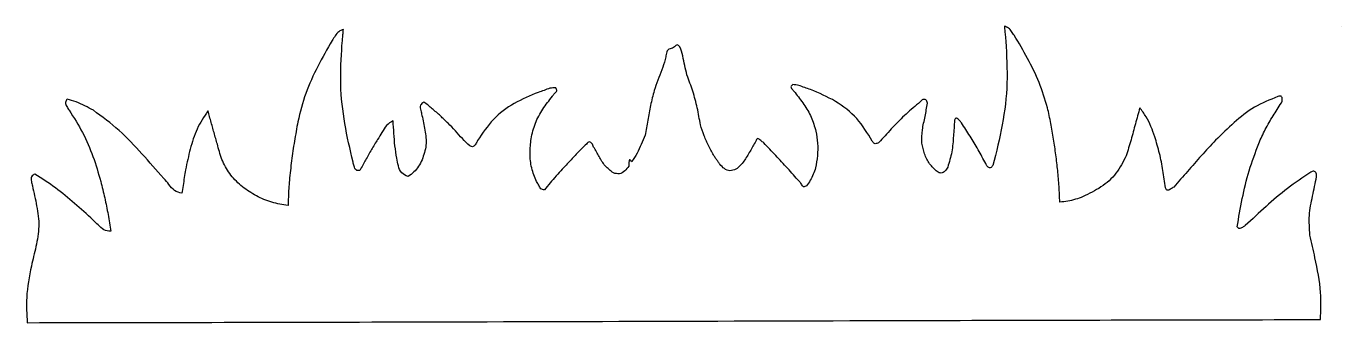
# Model space of a CAD drawing. Extents: x 0.2 to 76.2, y 308 to 325.1.
import ezdxf

# ---------------------------------------------------------------- set-up
doc = ezdxf.new("R2010")
doc.units = 0
doc.layers.get('0').update_dxf_attribs({"linetype": 'CONTINUOUS'})

msp = doc.modelspace()

# ---------------------------------------------------------------- linework, layer by layer
at = {"color": 7}
msp.add_lwpolyline([(76.2, 325.12), (76.2, 325.12)], dxfattribs=at)
for points, knots in [([(18.545358, 324.940865), (18.447257, 324.905527), (18.246303, 324.833137), (18.066723, 324.561844), (17.94983, 324.387583), (17.891816, 324.301098)], [0, 0, 0, 0, 0.304805, 0.624376, 0.939238, 0.939238, 0.939238, 0.939238]), ([(18.46072, 324.03338), (18.470032, 324.133972), (18.488685, 324.335461), (18.517459, 324.637904), (18.536055, 324.839834), (18.545358, 324.940865)], [0, 0, 0, 0, 0.303069, 0.607049, 0.911424, 0.911424, 0.911424, 0.911424]), ([(57.291676, 324.60228), (57.240997, 324.674541), (57.13889, 324.82013), (56.974422, 325.041644), (56.801308, 325.094295), (56.716789, 325.12)], [0, 0, 0, 0, 0.26687, 0.537682, 0.796032, 0.796032, 0.796032, 0.796032]), ([(56.716789, 325.12), (56.726517, 325.023064), (56.745956, 324.829365), (56.773862, 324.53865), (56.792253, 324.344892), (56.801456, 324.247947)], [0, 0, 0, 0, 0.29227, 0.584012, 0.876155, 0.876155, 0.876155, 0.876155]), ([(59.206836, 320.417218), (59.056811, 320.908392), (58.756679, 321.891016), (58.072276, 323.275637), (57.551909, 324.16001), (57.291676, 324.60228)], [0, 0, 0, 0, 1.538401, 3.077663, 4.617509, 4.617509, 4.617509, 4.617509]), ([(17.891816, 324.301098), (17.610154, 323.806882), (17.047034, 322.818811), (16.320497, 321.265853), (16.047806, 320.15933), (15.911491, 319.606196)], [0, 0, 0, 0, 1.707276, 3.413304, 5.118546, 5.118546, 5.118546, 5.118546]), ([(19.098514, 317.283338), (18.926642, 318.021063), (18.58306, 319.495819), (18.329083, 321.763515), (18.416836, 323.276669), (18.46072, 324.03338)], [0, 0, 0, 0, 2.272029, 4.541921, 6.812618, 6.812618, 6.812618, 6.812618]), ([(37.98062, 323.942829), (37.924811, 323.995893), (37.816186, 324.099176), (37.666778, 323.947486), (37.514734, 323.834317), (37.243504, 323.805836), (37.187339, 323.484406), (37.146461, 323.301741), (37.126051, 323.210541)], [0, 0, 0, 0, 0.196553, 0.382563, 0.521951, 0.790497, 1.080571, 1.369803, 1.369803, 1.369803, 1.369803]), ([(38.385891, 322.308962), (38.343005, 322.491542), (38.257241, 322.856669), (38.152187, 323.408956), (38.037686, 323.765252), (37.98062, 323.942829)], [0, 0, 0, 0, 0.562711, 1.125319, 1.684327, 1.684327, 1.684327, 1.684327]), ([(56.801456, 324.247947), (56.84551, 323.443148), (56.933629, 321.83337), (56.647196, 319.422416), (56.251256, 317.861203), (56.053284, 317.08059)], [0, 0, 0, 0, 2.414568, 4.829677, 7.244828, 7.244828, 7.244828, 7.244828]), ([(37.126051, 323.210541), (37.067812, 323.005999), (36.9512, 322.596443), (36.681989, 322.016204), (36.558047, 321.608892), (36.496131, 321.405419)], [0, 0, 0, 0, 0.637096, 1.275661, 1.913078, 1.913078, 1.913078, 1.913078]), ([(39.16172, 319.429017), (39.106588, 319.756948), (38.996388, 320.412423), (38.737229, 321.376741), (38.502991, 321.998257), (38.385891, 322.308962)], [0, 0, 0, 0, 0.997264, 1.993357, 2.989111, 2.989111, 2.989111, 2.989111]), ([(30.816973, 321.560924), (30.699139, 321.562795), (30.460296, 321.566588), (30.13558, 321.408328), (29.908577, 321.338095), (29.795329, 321.303057)], [0, 0, 0, 0, 0.348535, 0.706456, 1.062779, 1.062779, 1.062779, 1.062779]), ([(30.614338, 321.076687), (30.651756, 321.130362), (30.727607, 321.239166), (30.906161, 321.381597), (30.84441, 321.505758), (30.816973, 321.560924)], [0, 0, 0, 0, 0.20225, 0.409977, 0.576072, 0.576072, 0.576072, 0.576072]), ([(36.496131, 321.405419), (36.418799, 321.122764), (36.264202, 320.557693), (36.122778, 319.691367), (36.016017, 319.117177), (35.962731, 318.830593)], [0, 0, 0, 0, 0.878487, 1.756228, 2.630847, 2.630847, 2.630847, 2.630847]), ([(44.49826, 321.751875), (44.447227, 321.712393), (44.332096, 321.62332), (44.500554, 321.440471), (44.584481, 321.342031), (44.626107, 321.293208)], [0, 0, 0, 0, 0.165277, 0.372867, 0.577143, 0.577143, 0.577143, 0.577143]), ([(45.52188, 321.46446), (45.408616, 321.500913), (45.181725, 321.573935), (44.853558, 321.720424), (44.615973, 321.741455), (44.49826, 321.751875)], [0, 0, 0, 0, 0.357299, 0.715743, 1.067735, 1.067735, 1.067735, 1.067735]), ([(49.088887, 318.488088), (48.813158, 318.941365), (48.261052, 319.848986), (46.987487, 320.851653), (46.010478, 321.260165), (45.52188, 321.46446)], [0, 0, 0, 0, 1.58186, 3.167443, 4.753635, 4.753635, 4.753635, 4.753635]), ([(2.582689, 320.921154), (2.539915, 320.854461), (2.44954, 320.713549), (2.566719, 320.474261), (2.658837, 320.341591), (2.704736, 320.275486)], [0, 0, 0, 0, 0.223046, 0.47126, 0.717759, 0.717759, 0.717759, 0.717759]), ([(4.100407, 320.269588), (3.938697, 320.358259), (3.615151, 320.53567), (3.114092, 320.772414), (2.759338, 320.87171), (2.582689, 320.921154)], [0, 0, 0, 0, 0.553489, 1.10741, 1.656807, 1.656807, 1.656807, 1.656807]), ([(23.191047, 320.753825), (23.111801, 320.695564), (22.946883, 320.574319), (23.012895, 320.257206), (23.056865, 320.071271), (23.078863, 319.97825)], [0, 0, 0, 0, 0.271969, 0.565994, 0.860362, 0.860362, 0.860362, 0.860362]), ([(24.590671, 319.519582), (24.442556, 319.664662), (24.146251, 319.954896), (23.675928, 320.363034), (23.352748, 320.623502), (23.191047, 320.753825)], [0, 0, 0, 0, 0.621875, 1.244067, 1.867111, 1.867111, 1.867111, 1.867111]), ([(29.795329, 321.303057), (29.324794, 321.110591), (28.383761, 320.725672), (27.141816, 319.794607), (26.572036, 318.949459), (26.287532, 318.527458)], [0, 0, 0, 0, 1.522913, 3.045709, 4.564377, 4.564377, 4.564377, 4.564377]), ([(29.382156, 318.62982), (29.451407, 318.930662), (29.590008, 319.532778), (30.043235, 320.349857), (30.423867, 320.834278), (30.614338, 321.076687)], [0, 0, 0, 0, 0.922209, 1.845742, 2.770782, 2.770782, 2.770782, 2.770782]), ([(44.626107, 321.293208), (44.801455, 321.070107), (45.151969, 320.624137), (45.59046, 319.886399), (45.753403, 319.341302), (45.834864, 319.068789)], [0, 0, 0, 0, 0.851549, 1.702214, 2.552663, 2.552663, 2.552663, 2.552663]), ([(51.854664, 320.753825), (51.578608, 320.524655), (51.026826, 320.066591), (50.273605, 319.298142), (49.794747, 318.76591), (49.5554, 318.499885)], [0, 0, 0, 0, 1.075697, 2.150104, 3.223778, 3.223778, 3.223778, 3.223778]), ([(52.269813, 320.688885), (52.254553, 320.764545), (52.226542, 320.903422), (51.984958, 320.909951), (51.90094, 320.809276), (51.854664, 320.753825)], [0, 0, 0, 0, 0.204793, 0.375908, 0.585713, 0.585713, 0.585713, 0.585713]), ([(51.954853, 318.368003), (51.95428, 318.629427), (51.953132, 319.153583), (52.153437, 319.914905), (52.231068, 320.431202), (52.269813, 320.688885)], [0, 0, 0, 0, 0.780835, 1.565577, 2.347499, 2.347499, 2.347499, 2.347499]), ([(72.506276, 321.060939), (72.047723, 320.877159), (71.129869, 320.509299), (69.964338, 319.577956), (69.265255, 318.885588), (68.915562, 318.539255)], [0, 0, 0, 0, 1.474506, 2.951418, 4.429607, 4.429607, 4.429607, 4.429607]), ([(71.409842, 318.352255), (71.530822, 318.625549), (71.772921, 319.172456), (72.228023, 319.946734), (72.55388, 320.448044), (72.716813, 320.698707)], [0, 0, 0, 0, 0.895937, 1.792912, 2.689947, 2.689947, 2.689947, 2.689947]), ([(72.716813, 320.698707), (72.744302, 320.762739), (72.796621, 320.884616), (72.723542, 321.134749), (72.5791, 321.085679), (72.506276, 321.060939)], [0, 0, 0, 0, 0.212125, 0.403746, 0.598599, 0.598599, 0.598599, 0.598599]), ([(2.704736, 320.275486), (2.973331, 319.850724), (3.510256, 319.001619), (4.108486, 317.612588), (4.385238, 316.647779), (4.523655, 316.16523)], [0, 0, 0, 0, 1.505985, 3.010485, 4.515888, 4.515888, 4.515888, 4.515888]), ([(8.163419, 316.340434), (7.748051, 316.813783), (6.91737, 317.760422), (5.626263, 319.149417), (4.608808, 319.896357), (4.100407, 320.269588)], [0, 0, 0, 0, 1.890502, 3.780763, 5.668604, 5.668604, 5.668604, 5.668604]), ([(10.718546, 320.242015), (10.49428, 319.899526), (10.045285, 319.213841), (9.679878, 318.034085), (9.507493, 317.236974), (9.421312, 316.838471)], [0, 0, 0, 0, 1.222379, 2.447287, 3.671866, 3.671866, 3.671866, 3.671866]), ([(11.285474, 318.22232), (11.222482, 318.446733), (11.096499, 318.895558), (10.907524, 319.56879), (10.781538, 320.017608), (10.718546, 320.242015)], [0, 0, 0, 0, 0.69926, 1.398513, 2.097755, 2.097755, 2.097755, 2.097755]), ([(23.078863, 319.97825), (23.140273, 319.694581), (23.262941, 319.127942), (23.379878, 318.244939), (23.184206, 317.691121), (23.086737, 317.415249)], [0, 0, 0, 0, 0.874261, 1.746367, 2.61196, 2.61196, 2.61196, 2.61196]), ([(54.240289, 319.553054), (54.197863, 319.602417), (54.112808, 319.701381), (53.911797, 319.891347), (53.859519, 319.757301), (53.838969, 319.704607)], [0, 0, 0, 0, 0.214539, 0.430108, 0.569739, 0.569739, 0.569739, 0.569739]), ([(59.693104, 317.696737), (59.64799, 318.000454), (59.557709, 318.608234), (59.410222, 319.518251), (59.274602, 320.117691), (59.206836, 320.417218)], [0, 0, 0, 0, 0.92121, 1.843471, 2.764544, 2.764544, 2.764544, 2.764544]), ([(64.541682, 320.421169), (64.455359, 320.113069), (64.282646, 319.496634), (64.039802, 318.56713), (63.849468, 317.955414), (63.754282, 317.649493)], [0, 0, 0, 0, 0.959907, 1.920541, 2.881568, 2.881568, 2.881568, 2.881568]), ([(65.405847, 318.743979), (65.336462, 318.943121), (65.197753, 319.341234), (64.915145, 319.91028), (64.666173, 320.250868), (64.541682, 320.421169)], [0, 0, 0, 0, 0.632463, 1.264381, 1.896352, 1.896352, 1.896352, 1.896352]), ([(15.911491, 319.606196), (15.843678, 319.233007), (15.708077, 318.486776), (15.542907, 317.361001), (15.461851, 316.607106), (15.421328, 316.230198)], [0, 0, 0, 0, 1.137862, 2.27527, 3.412439, 3.412439, 3.412439, 3.412439]), ([(21.413498, 319.667213), (21.277472, 319.585059), (21.002419, 319.41894), (20.774274, 318.988877), (20.603262, 318.721887), (20.51781, 318.588475)], [0, 0, 0, 0, 0.467786, 0.945894, 1.423406, 1.423406, 1.423406, 1.423406]), ([(21.62017, 317.497912), (21.583793, 317.73751), (21.511038, 318.216716), (21.45964, 318.94207), (21.428878, 319.42551), (21.413498, 319.667213)], [0, 0, 0, 0, 0.726736, 1.453498, 2.180162, 2.180162, 2.180162, 2.180162]), ([(25.838714, 318.212498), (25.693922, 318.350944), (25.403495, 318.628643), (25.01855, 319.093526), (24.733244, 319.377616), (24.590671, 319.519582)], [0, 0, 0, 0, 0.600506, 1.20451, 1.807838, 1.807838, 1.807838, 1.807838]), ([(39.964642, 317.617997), (39.853389, 317.80827), (39.630565, 318.189359), (39.375648, 318.801988), (39.233038, 319.219982), (39.16172, 319.429017)], [0, 0, 0, 0, 0.660562, 1.323009, 1.985702, 1.985702, 1.985702, 1.985702]), ([(53.838969, 319.704607), (53.818776, 319.39873), (53.778377, 318.786777), (53.712419, 317.8651), (53.535536, 317.276155), (53.447244, 316.982179)], [0, 0, 0, 0, 0.920465, 1.841534, 2.759502, 2.759502, 2.759502, 2.759502]), ([(55.646038, 317.194777), (55.499201, 317.46246), (55.205516, 317.997847), (54.741046, 318.787125), (54.407116, 319.297885), (54.240289, 319.553054)], [0, 0, 0, 0, 0.915931, 1.831934, 2.746424, 2.746424, 2.746424, 2.746424]), ([(20.51781, 318.588475), (20.398893, 318.392088), (20.161169, 317.999494), (19.82257, 317.400029), (19.603664, 316.996803), (19.49419, 316.79515)], [0, 0, 0, 0, 0.688718, 1.376805, 2.065168, 2.065168, 2.065168, 2.065168]), ([(26.287532, 318.527458), (26.258841, 318.460827), (26.202782, 318.330637), (26.054029, 318.123449), (25.909297, 318.183307), (25.838714, 318.212498)], [0, 0, 0, 0, 0.225272, 0.440158, 0.64471, 0.64471, 0.64471, 0.64471]), ([(29.704736, 316.149482), (29.594452, 316.410146), (29.373518, 316.932341), (29.303716, 317.787702), (29.356026, 318.349298), (29.382156, 318.62982)], [0, 0, 0, 0, 0.844391, 1.691593, 2.537137, 2.537137, 2.537137, 2.537137]), ([(32.996293, 318.147531), (32.969321, 318.219151), (32.923949, 318.339631), (32.732015, 318.498293), (32.633855, 318.380954), (32.576911, 318.312885)], [0, 0, 0, 0, 0.234725, 0.394856, 0.616084, 0.616084, 0.616084, 0.616084]), ([(35.962731, 318.830593), (35.891958, 318.654325), (35.750492, 318.301987), (35.519432, 317.779994), (35.313687, 317.460626), (35.210891, 317.301062)], [0, 0, 0, 0, 0.570076, 1.139509, 1.708086, 1.708086, 1.708086, 1.708086]), ([(42.356476, 318.480214), (42.248176, 318.286203), (42.031545, 317.898124), (41.687371, 317.335228), (41.323033, 316.891079), (40.869037, 316.736108), (40.52174, 316.881285), (40.370173, 317.060643), (40.293431, 317.151456)], [0, 0, 0, 0, 0.665768, 1.331732, 1.99009, 2.338997, 2.685192, 3.040254, 3.040254, 3.040254, 3.040254]), ([(42.822989, 318.391625), (42.766712, 318.435077), (42.662412, 318.515609), (42.461449, 318.697103), (42.391296, 318.552158), (42.356476, 318.480214)], [0, 0, 0, 0, 0.229041, 0.424492, 0.617114, 0.617114, 0.617114, 0.617114]), ([(44.864302, 316.169181), (44.643108, 316.420974), (44.200535, 316.924773), (43.508781, 317.655288), (43.051591, 318.146174), (42.822989, 318.391625)], [0, 0, 0, 0, 1.005363, 2.01157, 3.017842, 3.017842, 3.017842, 3.017842]), ([(45.834864, 319.068789), (45.874685, 318.834643), (45.954459, 318.365577), (45.934105, 317.648125), (45.852146, 317.179248), (45.811158, 316.944756)], [0, 0, 0, 0, 0.711193, 1.424736, 2.138602, 2.138602, 2.138602, 2.138602]), ([(49.5554, 318.499885), (49.509168, 318.452423), (49.421277, 318.362193), (49.201852, 318.315596), (49.127355, 318.429348), (49.088887, 318.488088)], [0, 0, 0, 0, 0.1995, 0.379266, 0.57121, 0.57121, 0.57121, 0.57121]), ([(52.840749, 316.728235), (52.683496, 316.871114), (52.367527, 317.158203), (52.080311, 317.742612), (51.996624, 318.159782), (51.954853, 318.368003)], [0, 0, 0, 0, 0.632856, 1.271604, 1.908129, 1.908129, 1.908129, 1.908129]), ([(66.021938, 315.799103), (65.975203, 316.130771), (65.881794, 316.793674), (65.69573, 317.782052), (65.502492, 318.42328), (65.405847, 318.743979)], [0, 0, 0, 0, 1.004951, 2.008593, 3.012773, 3.012773, 3.012773, 3.012773]), ([(68.915562, 318.539255), (68.639748, 318.245266), (68.088174, 317.657346), (67.297896, 316.74248), (66.764785, 316.138417), (66.498329, 315.836498)], [0, 0, 0, 0, 1.209215, 2.418193, 3.626267, 3.626267, 3.626267, 3.626267]), ([(70.161856, 313.535286), (70.254656, 314.081516), (70.440256, 315.173963), (70.828843, 316.79371), (71.216189, 317.832776), (71.409842, 318.352255)], [0, 0, 0, 0, 1.662264, 3.324485, 4.986361, 4.986361, 4.986361, 4.986361]), ([(12.706745, 315.85027), (12.475368, 316.062788), (12.012926, 316.487535), (11.535013, 317.315046), (11.368738, 317.919589), (11.285474, 318.22232)], [0, 0, 0, 0, 0.938563, 1.875855, 2.815992, 2.815992, 2.815992, 2.815992]), ([(32.576911, 318.312885), (32.412823, 318.161791), (32.084418, 317.859394), (31.646648, 317.352461), (31.340337, 317.028116), (31.187249, 316.866016)], [0, 0, 0, 0, 0.668598, 1.338123, 2.007056, 2.007056, 2.007056, 2.007056]), ([(34.133931, 316.653418), (33.966757, 316.782307), (33.630204, 317.041787), (33.311539, 317.59853), (33.101349, 317.964577), (32.996293, 318.147531)], [0, 0, 0, 0, 0.626967, 1.262204, 1.896957, 1.896957, 1.896957, 1.896957]), ([(40.293431, 317.151456), (40.258354, 317.196808), (40.1848, 317.291907), (40.074346, 317.447021), (40.002512, 317.558977), (39.964642, 317.617997)], [0, 0, 0, 0, 0.171996, 0.360661, 0.571012, 0.571012, 0.571012, 0.571012]), ([(59.917471, 314.960508), (59.905773, 315.265348), (59.882377, 315.87504), (59.803997, 316.787553), (59.730084, 317.393549), (59.693104, 317.696737)], [0, 0, 0, 0, 0.915095, 1.83023, 2.74651, 2.74651, 2.74651, 2.74651]), ([(63.754282, 317.649493), (63.577553, 317.297679), (63.223904, 316.593674), (62.323784, 315.792952), (61.614988, 315.454716), (61.260002, 315.285318)], [0, 0, 0, 0, 1.172867, 2.346992, 3.525019, 3.525019, 3.525019, 3.525019]), ([(9.421312, 316.838471), (9.398476, 316.687072), (9.352833, 316.384461), (9.285449, 315.930353), (9.240846, 315.627653), (9.218535, 315.476241)], [0, 0, 0, 0, 0.459335, 0.9181, 1.377241, 1.377241, 1.377241, 1.377241]), ([(19.49419, 316.79515), (19.411228, 316.790683), (19.23688, 316.781295), (19.151869, 317.050287), (19.116342, 317.205468), (19.098514, 317.283338)], [0, 0, 0, 0, 0.223839, 0.470408, 0.71876, 0.71876, 0.71876, 0.71876]), ([(22.279638, 316.444771), (22.141439, 316.503407), (21.861177, 316.622316), (21.70679, 317.067951), (21.649086, 317.354378), (21.62017, 317.497912)], [0, 0, 0, 0, 0.430991, 0.874029, 1.319051, 1.319051, 1.319051, 1.319051]), ([(23.086737, 317.415249), (23.024242, 317.286977), (22.899457, 317.03086), (22.629163, 316.69241), (22.396234, 316.52738), (22.279638, 316.444771)], [0, 0, 0, 0, 0.427551, 0.853684, 1.280784, 1.280784, 1.280784, 1.280784]), ([(31.187249, 316.866016), (31.068293, 316.736605), (30.830139, 316.477518), (30.47579, 316.088035), (30.264646, 315.808257), (30.159678, 315.669168)], [0, 0, 0, 0, 0.527418, 1.05591, 1.578387, 1.578387, 1.578387, 1.578387]), ([(35.037607, 317.035321), (34.960802, 316.9448), (34.808907, 316.765777), (34.487688, 316.555824), (34.251755, 316.620913), (34.133931, 316.653418)], [0, 0, 0, 0, 0.359596, 0.711174, 1.061904, 1.061904, 1.061904, 1.061904]), ([(35.210891, 317.301062), (35.150918, 317.369524), (35.04164, 317.49427), (35.028016, 317.218688), (35.034029, 317.103725), (35.037607, 317.035321)], [0, 0, 0, 0, 0.190374, 0.346882, 0.57682, 0.57682, 0.57682, 0.57682]), ([(45.811158, 316.944756), (45.770506, 316.820953), (45.689128, 316.573124), (45.512697, 316.22407), (45.364945, 316.011118), (45.291587, 315.905388)], [0, 0, 0, 0, 0.390557, 0.781822, 1.167639, 1.167639, 1.167639, 1.167639]), ([(53.447244, 316.982179), (53.401912, 316.909293), (53.312134, 316.764948), (53.073125, 316.594156), (52.916769, 316.684372), (52.840749, 316.728235)], [0, 0, 0, 0, 0.261989, 0.518852, 0.761916, 0.761916, 0.761916, 0.761916]), ([(56.053284, 317.08059), (56.009021, 317.023407), (55.924649, 316.914409), (55.711372, 317.010857), (55.668795, 317.130713), (55.646038, 317.194777)], [0, 0, 0, 0, 0.19297, 0.367831, 0.568618, 0.568618, 0.568618, 0.568618]), ([(0.728351, 316.590426), (0.650755, 316.545992), (0.489485, 316.453643), (0.513756, 316.158364), (0.559724, 315.990958), (0.582679, 315.907364)], [0, 0, 0, 0, 0.247806, 0.515021, 0.781545, 0.781545, 0.781545, 0.781545]), ([(4.07876, 313.938835), (3.729082, 314.261551), (3.03008, 314.906655), (1.922528, 315.80949), (1.1264, 316.33012), (0.728351, 316.590426)], [0, 0, 0, 0, 1.427534, 2.853624, 4.279616, 4.279616, 4.279616, 4.279616]), ([(4.523655, 316.16523), (4.604425, 315.848447), (4.765981, 315.214819), (4.95772, 314.252399), (5.059405, 313.606371), (5.110254, 313.283318)], [0, 0, 0, 0, 0.980623, 1.961441, 2.942499, 2.942499, 2.942499, 2.942499]), ([(9.218535, 315.476241), (9.066477, 315.517011), (8.758242, 315.599655), (8.474295, 315.993423), (8.266913, 316.22491), (8.163419, 316.340434)], [0, 0, 0, 0, 0.458167, 0.928743, 1.397541, 1.397541, 1.397541, 1.397541]), ([(15.421328, 316.230198), (15.408833, 316.069307), (15.383839, 315.747482), (15.367859, 315.263352), (15.352331, 314.940775), (15.344563, 314.779406)], [0, 0, 0, 0, 0.484062, 0.968254, 1.45293, 1.45293, 1.45293, 1.45293]), ([(30.159678, 315.669168), (30.082926, 315.683772), (29.922179, 315.714359), (29.834739, 315.954292), (29.7479, 316.084674), (29.704736, 316.149482)], [0, 0, 0, 0, 0.219233, 0.459158, 0.696283, 0.696283, 0.696283, 0.696283]), ([(45.291587, 315.905388), (45.229236, 315.874571), (45.098236, 315.809824), (44.993132, 316.024831), (44.907759, 316.120489), (44.864302, 316.169181)], [0, 0, 0, 0, 0.178879, 0.375829, 0.580016, 0.580016, 0.580016, 0.580016]), ([(74.41184, 316.692788), (73.960693, 316.390486), (73.058505, 315.785952), (71.820444, 314.724693), (71.029733, 313.981685), (70.634296, 313.610103)], [0, 0, 0, 0, 1.62786, 3.255344, 4.883508, 4.883508, 4.883508, 4.883508]), ([(74.366402, 313.066797), (74.33903, 313.44507), (74.284166, 314.203275), (74.518976, 315.321946), (74.671857, 316.062771), (74.748249, 316.432946)], [0, 0, 0, 0, 1.132057, 2.269076, 3.404633, 3.404633, 3.404633, 3.404633]), ([(74.748249, 316.432946), (74.750237, 316.499856), (74.754083, 316.629269), (74.590121, 316.804889), (74.471381, 316.730227), (74.41184, 316.692788)], [0, 0, 0, 0, 0.199254, 0.385381, 0.572583, 0.572583, 0.572583, 0.572583]), ([(0.582679, 315.907364), (0.668056, 315.522153), (0.838686, 314.7523), (1.017456, 313.567132), (0.862684, 312.788219), (0.785436, 312.399454)], [0, 0, 0, 0, 1.186205, 2.370661, 3.550915, 3.550915, 3.550915, 3.550915]), ([(15.344563, 314.779406), (15.026848, 314.825657), (14.391067, 314.918212), (13.49905, 315.305324), (12.970848, 315.66862), (12.706745, 315.85027)], [0, 0, 0, 0, 0.959895, 1.92085, 2.881825, 2.881825, 2.881825, 2.881825]), ([(61.260002, 315.285318), (61.116814, 315.229357), (60.829795, 315.117183), (60.376719, 315.018058), (60.070586, 314.979695), (59.917471, 314.960508)], [0, 0, 0, 0, 0.460597, 0.923267, 1.386229, 1.386229, 1.386229, 1.386229]), ([(66.498329, 315.836498), (66.443021, 315.798801), (66.332403, 315.723405), (66.104262, 315.605276), (66.046891, 315.740351), (66.021938, 315.799103)], [0, 0, 0, 0, 0.213444, 0.426899, 0.591212, 0.591212, 0.591212, 0.591212]), ([(5.110254, 313.283318), (4.968956, 313.297496), (4.681752, 313.326314), (4.389714, 313.656506), (4.18235, 313.844782), (4.07876, 313.938835)], [0, 0, 0, 0, 0.410941, 0.835286, 1.25887, 1.25887, 1.25887, 1.25887]), ([(70.634296, 313.610103), (70.582639, 313.575001), (70.475154, 313.501961), (70.279898, 313.410893), (70.194861, 313.500505), (70.161856, 313.535286)], [0, 0, 0, 0, 0.194389, 0.40448, 0.537746, 0.537746, 0.537746, 0.537746]), ([(74.976849, 308.186836), (74.994985, 308.706686), (75.036838, 309.906396), (74.709081, 311.530368), (74.463982, 312.629292), (74.366402, 313.066797)], [0, 0, 0, 0, 1.556078, 3.591114, 4.937213, 4.937213, 4.937213, 4.937213]), ([(0.785436, 312.399454), (0.695038, 312.024984), (0.461922, 311.059305), (0.194553, 309.590734), (0.256106, 308.493479), (0.283467, 308.005734)], [0, 0, 0, 0, 1.156743, 2.982988, 4.444392, 4.444392, 4.444392, 4.444392]), ([(0.283467, 308.005734), (7.865888, 308.019623), (25.604264, 308.052114), (50.501994, 308.138328), (67.817397, 308.172646), (74.976849, 308.186836)], [0, 0, 0, 0, 22.7473, 53.215211, 74.693607, 74.693607, 74.693607, 74.693607])]:
    msp.add_open_spline(points, degree=3, knots=knots, dxfattribs=at)

doc.saveas('drawing.dxf')
